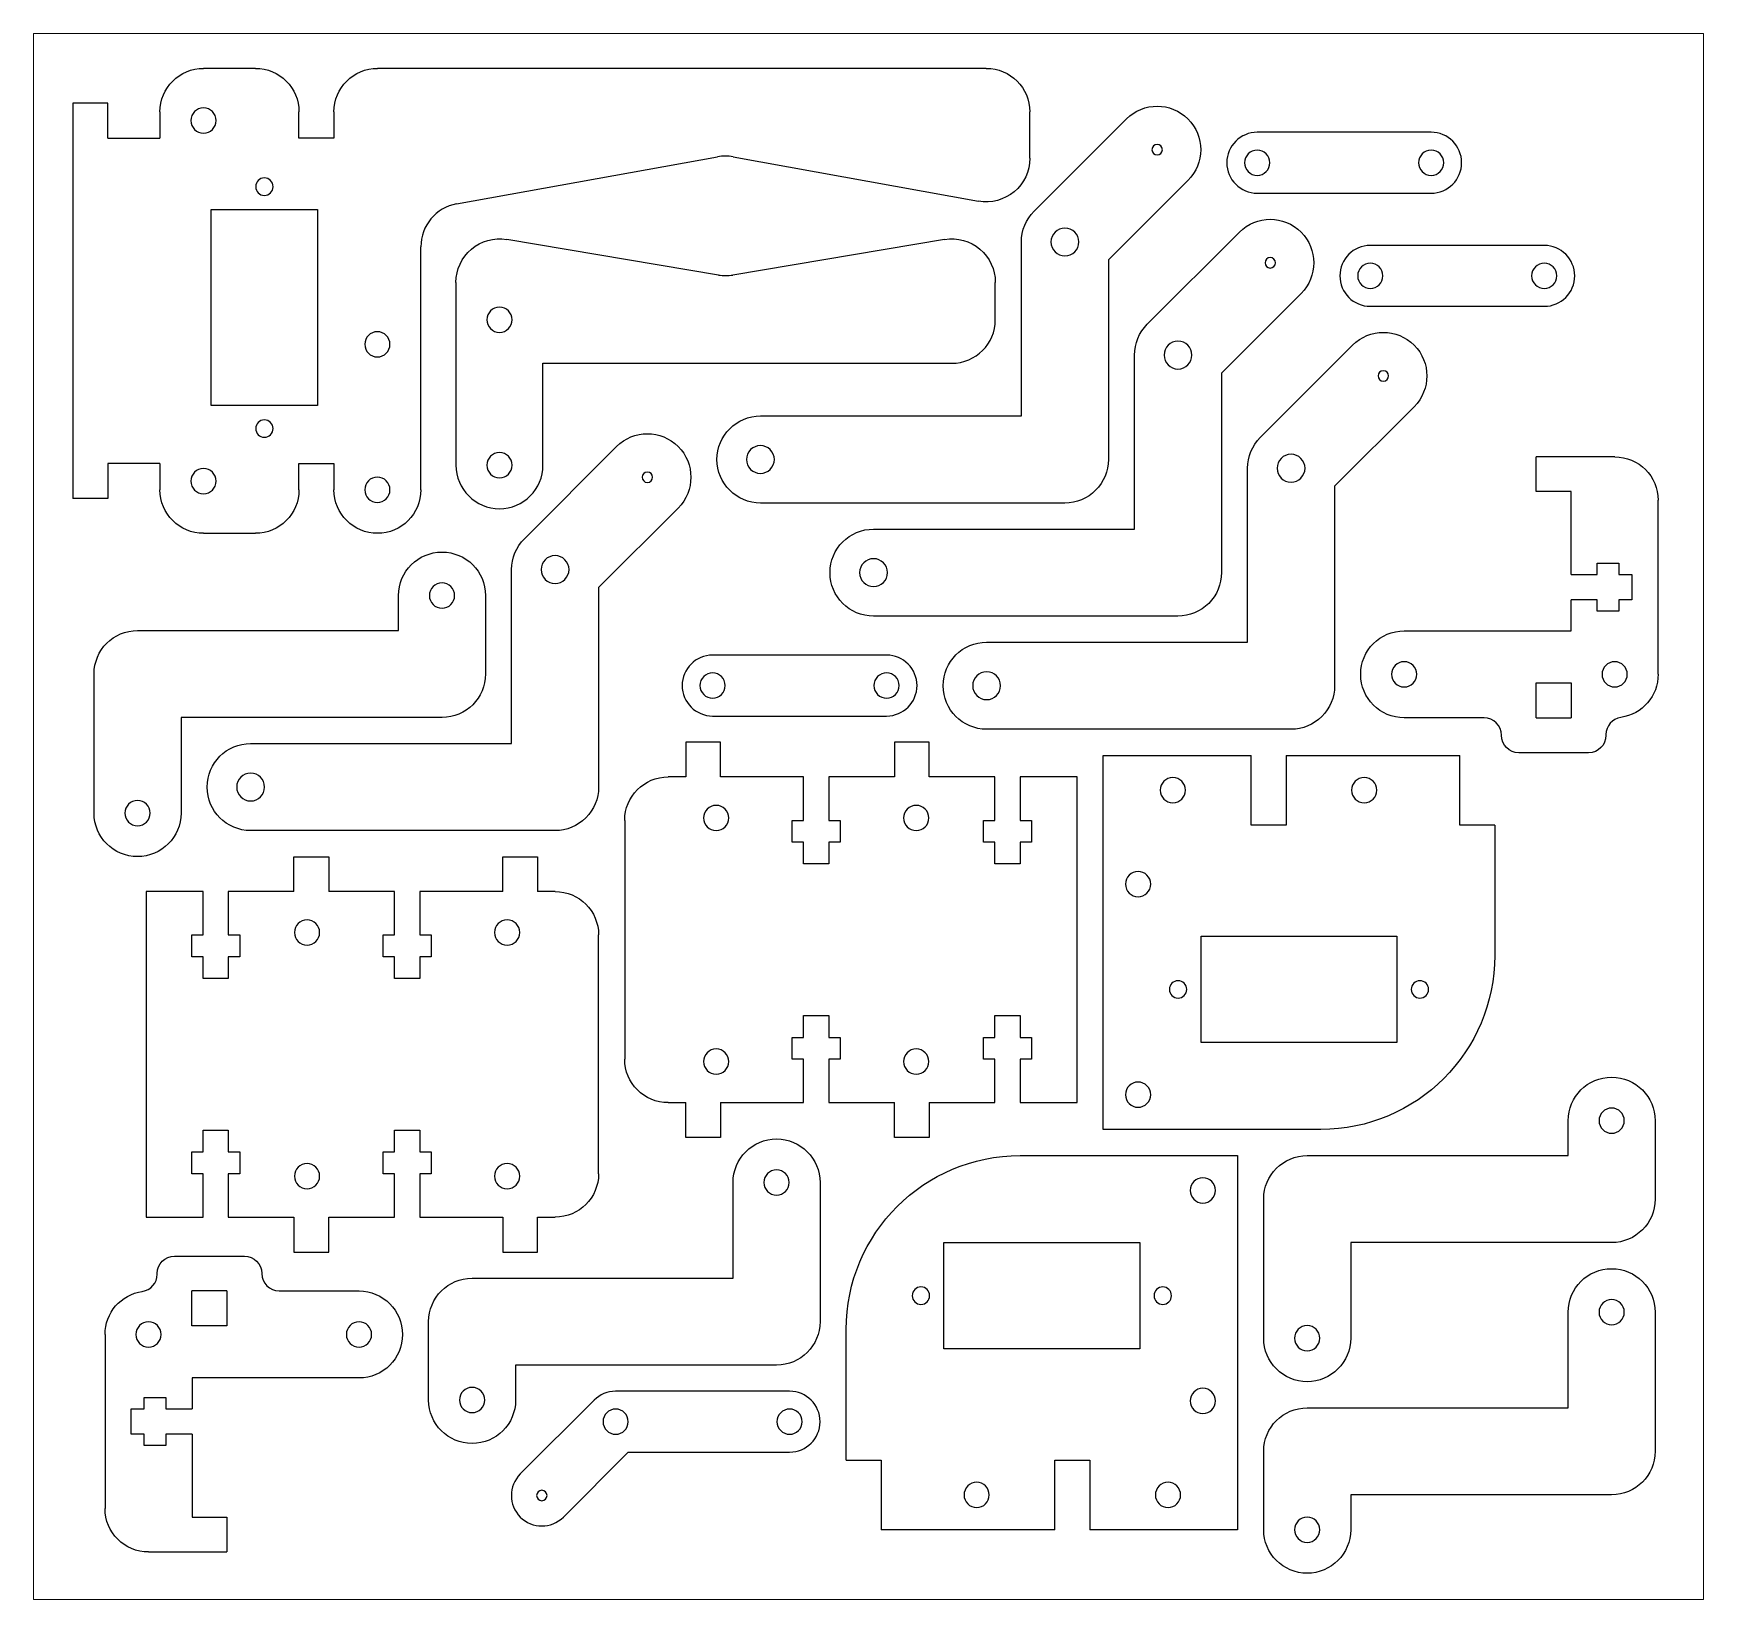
# Model space of a CAD drawing. Header units: millimetres. Extents: x 10 to 202, y 110 to 290.
import ezdxf

# ---------------------------------------------------------------- set-up
doc = ezdxf.new("R2010")
doc.units = ezdxf.units.MM
doc.header["$LTSCALE"] = 0.75
doc.layers.add('Sketch1', color=7, linetype='Continuous', lineweight=18)
doc.layers.add('Visible', color=7, linetype='Continuous', lineweight=25)

msp = doc.modelspace()

# ---------------------------------------------------------------- linework, layer by layer
at = {"layer": 'Sketch1'}
msp.add_lwpolyline([(202, 110), (10, 110), (10, 290), (202, 290)], close=True, dxfattribs=at)
at = {"layer": 'Visible', "extrusion": (-1e-16, -1, 0)}
for p, q in [((35.531673, 285.984701, 2), (29.551673, 285.984701, 2)), ((119.541673, 285.984701, 2), (49.551673, 285.984701, 2)), ((18.541673, 281.984701, 2), (14.541673, 281.984701, 2)), ((14.541673, 281.984701, 2), (14.541673, 236.548061, 2)), ((18.541673, 277.974701, 2), (18.541673, 281.984701, 2)), ((24.551673, 280.984701, 2), (24.551673, 277.974701, 2)), ((40.531673, 277.974701, 2), (40.531673, 280.984701, 2)), ((44.551673, 280.984701, 2), (44.551673, 277.974701, 2)), ((124.541673, 275.644236, 2), (124.541673, 280.984701, 2)), ((125.04326, 269.565025, 2), (135.649862, 280.171627, 2)), ((170.685399, 278.636063, 2), (150.685399, 278.636063, 2)), ((18.541673, 277.974701, 2), (24.551673, 277.974701, 2)), ((44.551673, 277.974701, 2), (40.531673, 277.974701, 2)), ((58.6525, 270.40256, 2), (88.6525, 275.824014, 2)), ((90.430846, 275.824014, 2), (118.6525, 270.723934, 2)), ((142.72093, 273.100559, 2), (133.578794, 263.958423, 2)), ((150.685399, 271.636063, 2), (170.685399, 271.636063, 2)), ((30.441673, 269.744701, 2), (42.661673, 269.744701, 2)), ((30.441673, 247.224701, 2), (30.441673, 269.744701, 2)), ((42.661673, 269.744701, 2), (42.661673, 247.224701, 2)), ((138.043275, 256.565025, 2), (148.649877, 267.171627, 2)), ((54.541673, 237.538061, 2), (54.541673, 265.482258, 2)), ((88.75161, 262.231191, 2), (64.405985, 266.315148, 2)), ((114.75161, 266.315148, 2), (90.405985, 262.231191, 2)), ((123.578794, 246.029491, 2), (123.578794, 266.029491, 2)), ((183.685399, 265.636079, 2), (163.685399, 265.636079, 2)), ((133.578794, 263.958423, 2), (133.578794, 241.029491, 2)), ((58.578798, 261.384047, 2), (58.578798, 240.374111, 2)), ((120.578798, 257.092431, 2), (120.578798, 261.384047, 2)), ((155.720945, 260.100559, 2), (146.578809, 250.958423, 2)), ((163.685399, 258.636079, 2), (183.685399, 258.636079, 2)), ((151.04323, 243.565017, 2), (161.649831, 254.171619, 2)), ((68.578798, 252.092431, 2), (115.578798, 252.092431, 2)), ((68.578798, 240.374111, 2), (68.578798, 252.092431, 2)), ((136.578809, 233.029491, 2), (136.578809, 253.029491, 2)), ((146.578809, 250.958423, 2), (146.578809, 228.029491, 2)), ((42.661673, 247.224701, 2), (30.441673, 247.224701, 2)), ((93.578794, 246.029491, 2), (123.578794, 246.029491, 2)), ((168.720899, 247.100551, 2), (159.578764, 237.958415, 2)), ((66.436632, 231.918136, 2), (77.043234, 242.524738, 2)), ((24.551673, 240.558061, 2), (18.541673, 240.558061, 2)), ((18.541673, 240.558061, 2), (18.541673, 236.548061, 2)), ((24.551673, 240.558061, 2), (24.551673, 237.548061, 2)), ((40.531673, 237.548061, 2), (40.531673, 240.558061, 2)), ((40.531673, 240.558061, 2), (44.551673, 240.558061, 2)), ((44.551673, 240.558061, 2), (44.551673, 237.548061, 2)), ((149.578764, 220.029483, 2), (149.578764, 240.029483, 2)), ((191.77879, 241.341685, 2), (182.76879, 241.341685, 2)), ((182.76879, 237.341685, 2), (182.76879, 241.341685, 2)), ((18.541673, 236.548061, 2), (14.541673, 236.548061, 2)), ((159.578764, 237.958415, 2), (159.578764, 215.029484, 2)), ((186.76879, 237.341685, 2), (182.76879, 237.341685, 2)), ((186.76879, 227.801685, 2), (186.76879, 237.341685, 2)), ((196.77879, 216.341685, 2), (196.77879, 236.341685, 2)), ((84.114301, 235.45367, 2), (74.972166, 226.311534, 2)), ((128.578794, 236.029491, 2), (93.578794, 236.029491, 2)), ((29.551673, 232.548061, 2), (35.531673, 232.548061, 2)), ((106.578809, 233.029491, 2), (136.578809, 233.029491, 2)), ((189.76879, 227.801685, 2), (189.76879, 229.106685, 2)), ((189.76879, 229.106685, 2), (192.26879, 229.106685, 2)), ((192.26879, 229.106685, 2), (192.26879, 227.801685, 2)), ((64.972166, 208.382602, 2), (64.972166, 228.382602, 2)), ((186.76879, 227.801685, 2), (189.76879, 227.801685, 2)), ((192.26879, 227.801685, 2), (193.76879, 227.801685, 2)), ((193.76879, 227.801685, 2), (193.76879, 224.901685, 2)), ((51.972178, 221.382612, 2), (51.972178, 225.392612, 2)), ((61.972178, 225.392612, 2), (61.972178, 216.382624, 2)), ((74.972166, 226.311534, 2), (74.972166, 203.382603, 2)), ((189.76879, 224.901685, 2), (186.76879, 224.901685, 2)), ((186.76879, 221.341685, 2), (186.76879, 224.901685, 2)), ((189.76879, 223.596685, 2), (189.76879, 224.901685, 2)), ((193.76879, 224.901685, 2), (192.26879, 224.901685, 2)), ((192.26879, 224.901685, 2), (192.26879, 223.596685, 2)), ((141.578809, 223.029491, 2), (106.578809, 223.029491, 2)), ((192.26879, 223.596685, 2), (189.76879, 223.596685, 2)), ((21.972178, 221.382612, 2), (51.972178, 221.382612, 2)), ((167.57879, 221.341685, 2), (186.76879, 221.341685, 2)), ((119.578764, 220.029483, 2), (149.578764, 220.029483, 2)), ((108.078771, 218.549697, 2), (88.078771, 218.549697, 2)), ((16.972178, 200.392612, 2), (16.972178, 216.382623, 2)), ((182.75879, 211.331685, 2), (182.75879, 215.351685, 2)), ((182.75879, 215.351685, 2), (186.77879, 215.351685, 2)), ((186.77879, 215.351685, 2), (186.77879, 211.331685, 2)), ((26.972178, 211.382612, 2), (26.972178, 200.392612, 2)), ((56.972178, 211.382612, 2), (26.972178, 211.382612, 2)), ((88.078771, 211.549697, 2), (108.078771, 211.549697, 2)), ((176.75879, 211.341685, 2), (167.57879, 211.341685, 2)), ((182.75879, 211.331685, 2), (186.77879, 211.331685, 2)), ((154.578764, 210.029483, 2), (119.578764, 210.029483, 2)), ((178.75879, 209.331685, 2), (178.75879, 209.341685, 2)), ((190.77879, 209.413481, 2), (190.77879, 209.331685, 2)), ((34.972166, 208.382602, 2), (64.972166, 208.382602, 2)), ((88.987766, 208.549694, 2), (84.987766, 208.549694, 2)), ((84.987766, 208.549694, 2), (84.987766, 204.549694, 2)), ((88.987766, 204.549694, 2), (88.987766, 208.549694, 2)), ((112.987498, 208.549694, 2), (108.987498, 208.549694, 2)), ((108.987498, 208.549694, 2), (108.987498, 204.549694, 2)), ((112.987498, 204.549694, 2), (112.987498, 208.549694, 2)), ((132.987228, 207.029492, 2), (149.97696, 207.029492, 2)), ((132.987228, 164.029492, 2), (132.987228, 207.029492, 2)), ((149.97696, 199.019492, 2), (149.97696, 207.029492, 2)), ((153.99696, 207.029492, 2), (153.99696, 199.019492, 2)), ((153.99696, 207.029492, 2), (173.976692, 207.029492, 2)), ((173.976692, 199.019492, 2), (173.976692, 207.029492, 2)), ((188.77879, 207.331685, 2), (180.75879, 207.331685, 2)), ((84.987766, 204.549694, 2), (82.972161, 204.549694, 2)), ((98.537766, 204.549694, 2), (88.987766, 204.549694, 2)), ((98.537766, 199.549694, 2), (98.537766, 204.549694, 2)), ((108.987498, 204.549694, 2), (101.437766, 204.549694, 2)), ((101.437766, 204.549694, 2), (101.437766, 199.549694, 2)), ((120.53723, 204.549694, 2), (112.987498, 204.549694, 2)), ((120.53723, 199.549694, 2), (120.53723, 204.549694, 2)), ((129.98723, 204.549694, 2), (123.43723, 204.549694, 2)), ((123.43723, 204.549694, 2), (123.43723, 199.549694, 2)), ((129.98723, 167.113054, 2), (129.98723, 204.549694, 2)), ((69.972166, 198.382602, 2), (34.972166, 198.382602, 2)), ((77.972161, 199.549694, 2), (77.972161, 172.113054, 2)), ((97.232766, 197.049694, 2), (97.232766, 199.549694, 2)), ((97.232766, 199.549694, 2), (98.537766, 199.549694, 2)), ((101.437766, 199.549694, 2), (102.742766, 199.549694, 2)), ((102.742766, 199.549694, 2), (102.742766, 197.049694, 2)), ((119.23223, 197.049694, 2), (119.23223, 199.549694, 2)), ((119.23223, 199.549694, 2), (120.53723, 199.549694, 2)), ((123.43723, 199.549694, 2), (124.74223, 199.549694, 2)), ((124.74223, 199.549694, 2), (124.74223, 197.049694, 2)), ((153.99696, 199.019492, 2), (149.97696, 199.019492, 2)), ((177.986692, 199.019492, 2), (173.976692, 199.019492, 2)), ((177.986692, 199.019492, 2), (177.986692, 184.029492, 2)), ((98.537766, 197.049694, 2), (97.232766, 197.049694, 2)), ((98.537766, 194.549694, 2), (98.537766, 197.049694, 2)), ((102.742766, 197.049694, 2), (101.437766, 197.049694, 2)), ((101.437766, 197.049694, 2), (101.437766, 194.549694, 2)), ((120.53723, 197.049694, 2), (119.23223, 197.049694, 2)), ((120.53723, 194.549694, 2), (120.53723, 197.049694, 2)), ((124.74223, 197.049694, 2), (123.43723, 197.049694, 2)), ((123.43723, 197.049694, 2), (123.43723, 194.549694, 2)), ((39.956845, 195.382626, 2), (43.956845, 195.382626, 2)), ((39.956845, 191.382626, 2), (39.956845, 195.382626, 2)), ((43.956845, 195.382626, 2), (43.956845, 191.382626, 2)), ((63.956577, 195.382626, 2), (67.956577, 195.382626, 2)), ((63.956577, 191.382626, 2), (63.956577, 195.382626, 2)), ((67.956577, 195.382626, 2), (67.956577, 191.382626, 2)), ((101.437766, 194.549694, 2), (98.537766, 194.549694, 2)), ((123.43723, 194.549694, 2), (120.53723, 194.549694, 2)), ((29.507113, 191.382626, 2), (22.957113, 191.382626, 2)), ((22.957113, 191.382626, 2), (22.957113, 153.945985, 2)), ((29.507113, 186.382626, 2), (29.507113, 191.382626, 2)), ((39.956845, 191.382626, 2), (32.407113, 191.382626, 2)), ((32.407113, 191.382626, 2), (32.407113, 186.382626, 2)), ((51.506577, 191.382626, 2), (43.956845, 191.382626, 2)), ((51.506577, 186.382626, 2), (51.506577, 191.382626, 2)), ((63.956577, 191.382626, 2), (54.406577, 191.382626, 2)), ((54.406577, 191.382626, 2), (54.406577, 186.382626, 2)), ((69.972181, 191.382626, 2), (67.956577, 191.382626, 2)), ((28.202113, 183.882626, 2), (28.202113, 186.382626, 2)), ((28.202113, 186.382626, 2), (29.507113, 186.382626, 2)), ((32.407113, 186.382626, 2), (33.712113, 186.382626, 2)), ((33.712113, 186.382626, 2), (33.712113, 183.882626, 2)), ((50.201577, 183.882626, 2), (50.201577, 186.382626, 2)), ((50.201577, 186.382626, 2), (51.506577, 186.382626, 2)), ((54.406577, 186.382626, 2), (55.711577, 186.382626, 2)), ((55.711577, 186.382626, 2), (55.711577, 183.882626, 2)), ((74.972181, 158.945985, 2), (74.972181, 186.382626, 2)), ((144.22696, 186.239492, 2), (166.74696, 186.239492, 2)), ((144.22696, 174.019492, 2), (144.22696, 186.239492, 2)), ((166.74696, 186.239492, 2), (166.74696, 174.019492, 2)), ((29.507113, 183.882626, 2), (28.202113, 183.882626, 2)), ((29.507113, 181.382626, 2), (29.507113, 183.882626, 2)), ((33.712113, 183.882626, 2), (32.407113, 183.882626, 2)), ((32.407113, 183.882626, 2), (32.407113, 181.382626, 2)), ((51.506577, 183.882626, 2), (50.201577, 183.882626, 2)), ((51.506577, 181.382626, 2), (51.506577, 183.882626, 2)), ((55.711577, 183.882626, 2), (54.406577, 183.882626, 2)), ((54.406577, 183.882626, 2), (54.406577, 181.382626, 2)), ((32.407113, 181.382626, 2), (29.507113, 181.382626, 2)), ((54.406577, 181.382626, 2), (51.506577, 181.382626, 2)), ((98.537766, 174.613054, 2), (98.537766, 177.113054, 2)), ((98.537766, 177.113054, 2), (101.437766, 177.113054, 2)), ((101.437766, 177.113054, 2), (101.437766, 174.613054, 2)), ((120.53723, 174.613054, 2), (120.53723, 177.113054, 2)), ((120.53723, 177.113054, 2), (123.43723, 177.113054, 2)), ((123.43723, 177.113054, 2), (123.43723, 174.613054, 2)), ((97.232766, 172.113054, 2), (97.232766, 174.613054, 2)), ((97.232766, 174.613054, 2), (98.537766, 174.613054, 2)), ((101.437766, 174.613054, 2), (102.742766, 174.613054, 2)), ((102.742766, 174.613054, 2), (102.742766, 172.113054, 2)), ((119.23223, 172.113054, 2), (119.23223, 174.613054, 2)), ((119.23223, 174.613054, 2), (120.53723, 174.613054, 2)), ((123.43723, 174.613054, 2), (124.74223, 174.613054, 2)), ((124.74223, 174.613054, 2), (124.74223, 172.113054, 2)), ((166.74696, 174.019492, 2), (144.22696, 174.019492, 2)), ((98.537766, 172.113054, 2), (97.232766, 172.113054, 2)), ((98.537766, 167.113054, 2), (98.537766, 172.113054, 2)), ((102.742766, 172.113054, 2), (101.437766, 172.113054, 2)), ((101.437766, 172.113054, 2), (101.437766, 167.113054, 2)), ((120.53723, 172.113054, 2), (119.23223, 172.113054, 2)), ((120.53723, 167.113054, 2), (120.53723, 172.113054, 2)), ((124.74223, 172.113054, 2), (123.43723, 172.113054, 2)), ((123.43723, 172.113054, 2), (123.43723, 167.113054, 2)), ((82.972161, 167.113054, 2), (84.987766, 167.113054, 2)), ((84.987766, 163.113054, 2), (84.987766, 167.113054, 2)), ((88.987766, 167.113054, 2), (88.987766, 163.113054, 2)), ((88.987766, 167.113054, 2), (98.537766, 167.113054, 2)), ((101.437766, 167.113054, 2), (108.987498, 167.113054, 2)), ((108.987498, 163.113054, 2), (108.987498, 167.113054, 2)), ((112.987498, 167.113054, 2), (112.987498, 163.113054, 2)), ((112.987498, 167.113054, 2), (120.53723, 167.113054, 2)), ((123.43723, 167.113054, 2), (129.98723, 167.113054, 2)), ((29.507113, 161.445985, 2), (29.507113, 163.945985, 2)), ((29.507113, 163.945985, 2), (32.407113, 163.945985, 2)), ((32.407113, 163.945985, 2), (32.407113, 161.445985, 2)), ((51.506577, 161.445985, 2), (51.506577, 163.945985, 2)), ((51.506577, 163.945985, 2), (54.406577, 163.945985, 2)), ((54.406577, 163.945985, 2), (54.406577, 161.445985, 2)), ((157.986692, 164.029492, 2), (132.987228, 164.029492, 2)), ((186.430293, 161.029506, 2), (186.430293, 165.039506, 2)), ((196.430293, 165.039506, 2), (196.430293, 156.029519, 2)), ((28.202113, 158.945985, 2), (28.202113, 161.445985, 2)), ((28.202113, 161.445985, 2), (29.507113, 161.445985, 2)), ((32.407113, 161.445985, 2), (33.712113, 161.445985, 2)), ((33.712113, 161.445985, 2), (33.712113, 158.945985, 2)), ((50.201577, 158.945985, 2), (50.201577, 161.445985, 2)), ((50.201577, 161.445985, 2), (51.506577, 161.445985, 2)), ((54.406577, 161.445985, 2), (55.711577, 161.445985, 2)), ((55.711577, 161.445985, 2), (55.711577, 158.945985, 2)), ((88.987766, 163.113054, 2), (84.987766, 163.113054, 2)), ((112.987498, 163.113054, 2), (108.987498, 163.113054, 2)), ((123.43081, 161.029481, 2), (148.430274, 161.029481, 2)), ((148.430274, 161.029481, 2), (148.430274, 118.029481, 2)), ((156.430293, 161.029506, 2), (186.430293, 161.029506, 2)), ((29.507113, 158.945985, 2), (28.202113, 158.945985, 2)), ((29.507113, 153.945985, 2), (29.507113, 158.945985, 2)), ((33.712113, 158.945985, 2), (32.407113, 158.945985, 2)), ((32.407113, 158.945985, 2), (32.407113, 153.945985, 2)), ((51.506577, 158.945985, 2), (50.201577, 158.945985, 2)), ((51.506577, 153.945985, 2), (51.506577, 158.945985, 2)), ((55.711577, 158.945985, 2), (54.406577, 158.945985, 2)), ((54.406577, 158.945985, 2), (54.406577, 153.945985, 2)), ((90.430813, 146.945984, 2), (90.430813, 157.935984, 2)), ((100.430813, 157.935984, 2), (100.430813, 141.945973, 2)), ((151.430293, 140.039506, 2), (151.430293, 156.029517, 2)), ((22.957113, 153.945985, 2), (29.507113, 153.945985, 2)), ((32.407113, 153.945985, 2), (39.956845, 153.945985, 2)), ((39.956845, 153.945985, 2), (39.956845, 149.945985, 2)), ((43.956845, 149.945985, 2), (43.956845, 153.945985, 2)), ((43.956845, 153.945985, 2), (51.506577, 153.945985, 2)), ((54.406577, 153.945985, 2), (63.956577, 153.945985, 2)), ((63.956577, 153.945985, 2), (63.956577, 149.945985, 2)), ((67.956577, 149.945985, 2), (67.956577, 153.945985, 2)), ((67.956577, 153.945985, 2), (69.972181, 153.945985, 2)), ((39.956845, 149.945985, 2), (43.956845, 149.945985, 2)), ((63.956577, 149.945985, 2), (67.956577, 149.945985, 2)), ((114.670542, 138.819481, 2), (114.670542, 151.039481, 2)), ((114.670542, 151.039481, 2), (137.190542, 151.039481, 2)), ((137.190542, 151.039481, 2), (137.190542, 138.819481, 2)), ((161.430293, 151.029506, 2), (161.430293, 140.039506, 2)), ((191.430293, 151.029506, 2), (161.430293, 151.029506, 2)), ((26.23083, 149.480958, 2), (34.25083, 149.480958, 2)), ((24.23083, 147.399161, 2), (24.23083, 147.480958, 2)), ((36.25083, 147.480958, 2), (36.25083, 147.470958, 2)), ((60.430813, 146.945984, 2), (90.430813, 146.945984, 2)), ((28.23083, 141.460958, 2), (28.23083, 145.480958, 2)), ((32.25083, 145.480958, 2), (28.23083, 145.480958, 2)), ((32.25083, 145.480958, 2), (32.25083, 141.460958, 2)), ((38.25083, 145.470958, 2), (47.43083, 145.470958, 2)), ((186.430279, 132.03952, 2), (186.430279, 143.02952, 2)), ((196.430279, 143.02952, 2), (196.430279, 127.03951, 2)), ((18.23083, 140.470958, 2), (18.23083, 120.470958, 2)), ((32.25083, 141.460958, 2), (28.23083, 141.460958, 2)), ((55.430813, 132.935984, 2), (55.430813, 141.945972, 2)), ((103.43081, 126.039481, 2), (103.43081, 141.029481, 2)), ((137.190542, 138.819481, 2), (114.670542, 138.819481, 2)), ((65.430813, 136.945984, 2), (65.430813, 132.935984, 2)), ((95.430813, 136.945984, 2), (65.430813, 136.945984, 2)), ((28.24083, 135.470958, 2), (28.24083, 131.910958, 2)), ((47.43083, 135.470958, 2), (28.24083, 135.470958, 2)), ((22.74083, 131.910958, 2), (22.74083, 133.215958, 2)), ((22.74083, 133.215958, 2), (25.24083, 133.215958, 2)), ((25.24083, 133.215958, 2), (25.24083, 131.910958, 2)), ((74.455959, 132.920851, 2), (65.970678, 124.43557, 2)), ((96.930833, 133.945978, 2), (76.930833, 133.945978, 2)), ((21.24083, 129.010958, 2), (21.24083, 131.910958, 2)), ((21.24083, 131.910958, 2), (22.74083, 131.910958, 2)), ((25.24083, 131.910958, 2), (28.24083, 131.910958, 2)), ((156.430279, 132.03952, 2), (186.430279, 132.03952, 2)), ((22.74083, 129.010958, 2), (21.24083, 129.010958, 2)), ((22.74083, 127.705958, 2), (22.74083, 129.010958, 2)), ((28.24083, 129.010958, 2), (25.24083, 129.010958, 2)), ((25.24083, 129.010958, 2), (25.24083, 127.705958, 2)), ((28.24083, 129.010958, 2), (28.24083, 119.470958, 2)), ((25.24083, 127.705958, 2), (22.74083, 127.705958, 2)), ((70.920425, 119.485823, 2), (78.380581, 126.945978, 2)), ((78.380581, 126.945978, 2), (96.930833, 126.945978, 2)), ((151.430279, 118.02952, 2), (151.430279, 127.039508, 2)), ((103.43081, 126.039481, 2), (107.44081, 126.039481, 2)), ((107.44081, 126.039481, 2), (107.44081, 118.029481, 2)), ((127.420542, 126.039481, 2), (131.440542, 126.039481, 2)), ((127.420542, 118.029481, 2), (127.420542, 126.039481, 2)), ((131.440542, 126.039481, 2), (131.440542, 118.029481, 2)), ((161.430279, 122.03952, 2), (161.430279, 118.02952, 2)), ((191.430279, 122.03952, 2), (161.430279, 122.03952, 2)), ((28.24083, 119.470958, 2), (32.24083, 119.470958, 2)), ((32.24083, 119.470958, 2), (32.24083, 115.470958, 2)), ((127.420542, 118.029481, 2), (107.44081, 118.029481, 2)), ((148.430274, 118.029481, 2), (131.440542, 118.029481, 2)), ((23.23083, 115.470958, 2), (32.24083, 115.470958, 2))]:
    msp.add_line(p, q, dxfattribs=at)
at = {"layer": 'Visible', "extrusion": (-1e-16, 0, -1)}
for centre, radius in [((-29.551673, 279.984701, -2), 1.45), ((-36.551673, 272.384701, -2), 1), ((-49.541673, 254.266381, -2), 1.45), ((-36.551673, 244.584701, -2), 1), ((-29.551673, 238.548061, -2), 1.45), ((-49.541673, 237.548061, -2), 1.45), ((-76.930833, 130.445978, -2), 1.45)]:
    msp.add_circle(centre, radius, dxfattribs=at)
at = {"layer": 'Visible', "extrusion": (0, 0, -1)}
for centre, radius in [((-139.185396, 276.636093, -2), 0.6), ((-128.578794, 266.029491, -2), 1.6), ((-152.185411, 263.636093, -2), 0.6), ((-63.578798, 257.092431, -2), 1.45), ((-141.578809, 253.029491, -2), 1.6), ((-165.185365, 250.636085, -2), 0.6), ((-93.578794, 241.029491, -2), 1.6), ((-63.578798, 240.374111, -2), 1.45), ((-154.578764, 240.029483, -2), 1.6), ((-80.578767, 238.989204, -2), 0.6), ((-69.972166, 228.382602, -2), 1.6), ((-106.578809, 228.029491, -2), 1.6), ((-56.972178, 225.392612, -2), 1.45), ((-167.57879, 216.341685, -2), 1.45), ((-191.77879, 216.341685, -2), 1.45), ((-119.578764, 215.029483, -2), 1.6), ((-34.972166, 203.382602, -2), 1.6), ((-140.987228, 203.029492, -2), 1.45), ((-162.986692, 203.029492, -2), 1.45), ((-21.972178, 200.392612, -2), 1.45), ((-88.487766, 199.831374, -2), 1.45), ((-111.487766, 199.831374, -2), 1.45), ((-136.987228, 192.229492, -2), 1.45), ((-41.456577, 186.664306, -2), 1.45), ((-64.456577, 186.664306, -2), 1.45), ((-141.58696, 180.129492, -2), 1), ((-169.38696, 180.129492, -2), 1), ((-88.487766, 171.831374, -2), 1.45), ((-111.487766, 171.831374, -2), 1.45), ((-136.987228, 168.029492, -2), 1.45), ((-191.430293, 165.039506, -2), 1.45), ((-41.456577, 158.664306, -2), 1.45), ((-64.456577, 158.664306, -2), 1.45), ((-95.430813, 157.935984, -2), 1.45), ((-144.430274, 157.029481, -2), 1.45), ((-112.030542, 144.929481, -2), 1), ((-139.830542, 144.929481, -2), 1), ((-191.430279, 143.02952, -2), 1.45), ((-23.23083, 140.470958, -2), 1.45), ((-47.43083, 140.470958, -2), 1.45), ((-156.430293, 140.039506, -2), 1.45), ((-60.430813, 132.935984, -2), 1.45), ((-144.430274, 132.829481, -2), 1.45), ((-118.43081, 122.029481, -2), 1.45), ((-140.430274, 122.029481, -2), 1.45), ((-156.430279, 118.02952, -2), 1.45)]:
    msp.add_circle(centre, radius, dxfattribs=at)
at = {"layer": 'Visible', "extrusion": (1e-16, 0, -1)}
for centre in [(-150.685399, 275.136063, -2), (-170.685399, 275.136063, -2), (-163.685399, 262.136079, -2), (-183.685399, 262.136079, -2), (-88.078771, 215.049697, -2), (-108.078771, 215.049697, -2)]:
    msp.add_circle(centre, 1.45, dxfattribs=at)
at = {"layer": 'Visible', "extrusion": (-1e-16, 1e-16, -1)}
for centre, radius in [((-96.930833, 130.445978, -2), 1.45), ((-68.445552, 121.960696, -2), 0.6)]:
    msp.add_circle(centre, radius, dxfattribs=at)
at = {"layer": 'Visible', "extrusion": (0, 0, -1)}
for centre, radius, start, end in [((-29.551673, 280.984701, -2), 5, 0, 90), ((-35.531673, 280.984701, -2), 5, 90, 180), ((-49.551673, 280.984701, -2), 5, 0, 90), ((-119.541673, 280.984701, -2), 5, 90, 180), ((-139.185396, 276.636093, -2), 5, 45, 225), ((-119.541673, 275.644236, -2), 5, 180, 280.243658), ((-128.578794, 266.029491, -2), 5, 360, 45), ((-152.185411, 263.636093, -2), 5, 45, 225), ((-141.578809, 253.029491, -2), 5, 360, 45), ((-165.185365, 250.636085, -2), 5, 45, 225), ((-93.578794, 241.029491, -2), 5, 270, 90), ((-80.578767, 238.989204, -2), 5, 45, 225), ((-154.578764, 240.029483, -2), 5, 360, 45), ((-128.578794, 241.029491, -2), 5, 179.999995, 270), ((-191.77879, 236.341685, -2), 5, 90, 180), ((-29.551673, 237.548061, -2), 5, 270, 0), ((-35.531673, 237.548061, -2), 5, 180, 270), ((-49.551673, 237.548061, -2), 5, 270, 0), ((-49.551673, 237.538061, -2), 4.99, 180, 270), ((-106.578809, 228.029491, -2), 5, 270, 90), ((-69.972166, 228.382602, -2), 5, 360, 45), ((-56.972178, 225.392612, -2), 5, 360, 180), ((-141.578809, 228.029491, -2), 5, 179.999995, 270), ((-21.972178, 216.382612, -2), 5, 0.000123, 90), ((-167.57879, 216.341685, -2), 5, 270, 90), ((-119.578764, 215.029483, -2), 5, 270, 90), ((-56.972178, 216.382612, -2), 5, 180, 270), ((-191.77879, 216.341685, -2), 5, 180, 261.786789), ((-154.578764, 215.029483, -2), 5, 179.999995, 270), ((-180.75879, 209.331685, -2), 2, 270, 0), ((-188.77879, 209.331685, -2), 2, 180, 270), ((-34.972166, 203.382602, -2), 5, 270, 90), ((-82.972161, 199.549694, -2), 5, 0, 90), ((-69.972166, 203.382602, -2), 5, 179.999995, 270), ((-21.972178, 200.392612, -2), 5, 180, 0), ((-69.972181, 186.382626, -2), 5, 90, 180), ((-157.986692, 184.029492, -2), 20, 180, 270), ((-82.972161, 172.113054, -2), 5, 270, 0), ((-191.430293, 165.039506, -2), 5, 360, 180), ((-95.430813, 157.935984, -2), 5, 0, 180), ((-123.43081, 141.029481, -2), 20, 0, 90), ((-156.430293, 156.029506, -2), 5, 0.000123, 90), ((-69.972181, 158.945985, -2), 5, 180, 270), ((-191.430293, 156.029506, -2), 5, 180, 270), ((-26.23083, 147.480958, -2), 2, 0, 90), ((-34.25083, 147.480958, -2), 2, 90, 180), ((-191.430279, 143.02952, -2), 5, 0, 180), ((-60.430813, 141.945984, -2), 5, 360, 90), ((-23.23083, 140.470958, -2), 5, 0, 81.786789), ((-47.43083, 140.470958, -2), 5, 90, 270), ((-95.430813, 141.945984, -2), 5, 180.000123, 270), ((-156.430293, 140.039506, -2), 5, 180, 0), ((-60.430813, 132.935984, -2), 5, 180, 360), ((-156.430279, 127.03952, -2), 5, 360, 90), ((-191.430279, 127.03952, -2), 5, 180.000123, 270), ((-23.23083, 120.470958, -2), 5, 270, 0), ((-156.430279, 118.02952, -2), 5, 180, 360)]:
    msp.add_arc(centre, radius, start, end, dxfattribs=at)
at = {"layer": 'Visible'}
for centre, radius, start, end in [((150.685399, 275.136063, 2), 3.5, 90, 270), ((170.685399, 275.136063, 2), 3.5, 270, 90), ((89.541673, 270.903712, 2), 5, 79.756342, 100.243658), ((59.541673, 265.482258, 2), 5, 100.243658, 180), ((163.685399, 262.136079, 2), 3.5, 90, 270), ((183.685399, 262.136079, 2), 3.5, 270, 90), ((89.578798, 267.162292, 2), 5, 260.477345, 279.522655), ((115.578798, 257.092431, 2), 5, 270, 0), ((63.578798, 240.374111, 2), 5, 180, 0), ((88.078771, 215.049697, 2), 3.5, 90, 270), ((108.078771, 215.049697, 2), 3.5, 270, 90), ((176.75879, 209.341685, 2), 2, 0, 90), ((192.77879, 209.413481, 2), 2, 98.213211, 180), ((22.23083, 147.399161, 2), 2, 278.213211, 0), ((38.25083, 147.470958, 2), 2, 180, 270), ((76.930833, 130.445978, 2), 3.5, 90, 135), ((96.930833, 130.445978, 2), 3.5, 270, 90), ((68.445552, 121.960696, 2), 3.5, 135, 315)]:
    msp.add_arc(centre, radius, start, end, dxfattribs=at)
at = {"layer": 'Visible', "extrusion": (1.4e-15, 0, -1)}
msp.add_arc((-63.578798, 261.384047, -2), 5, 0, 99.522655, dxfattribs=at)
at = {"layer": 'Visible', "extrusion": (-2e-16, 1.4e-15, -1)}
msp.add_arc((-115.578798, 261.384047, -2), 5, 80.477345, 180, dxfattribs=at)

doc.saveas('drawing.dxf')
